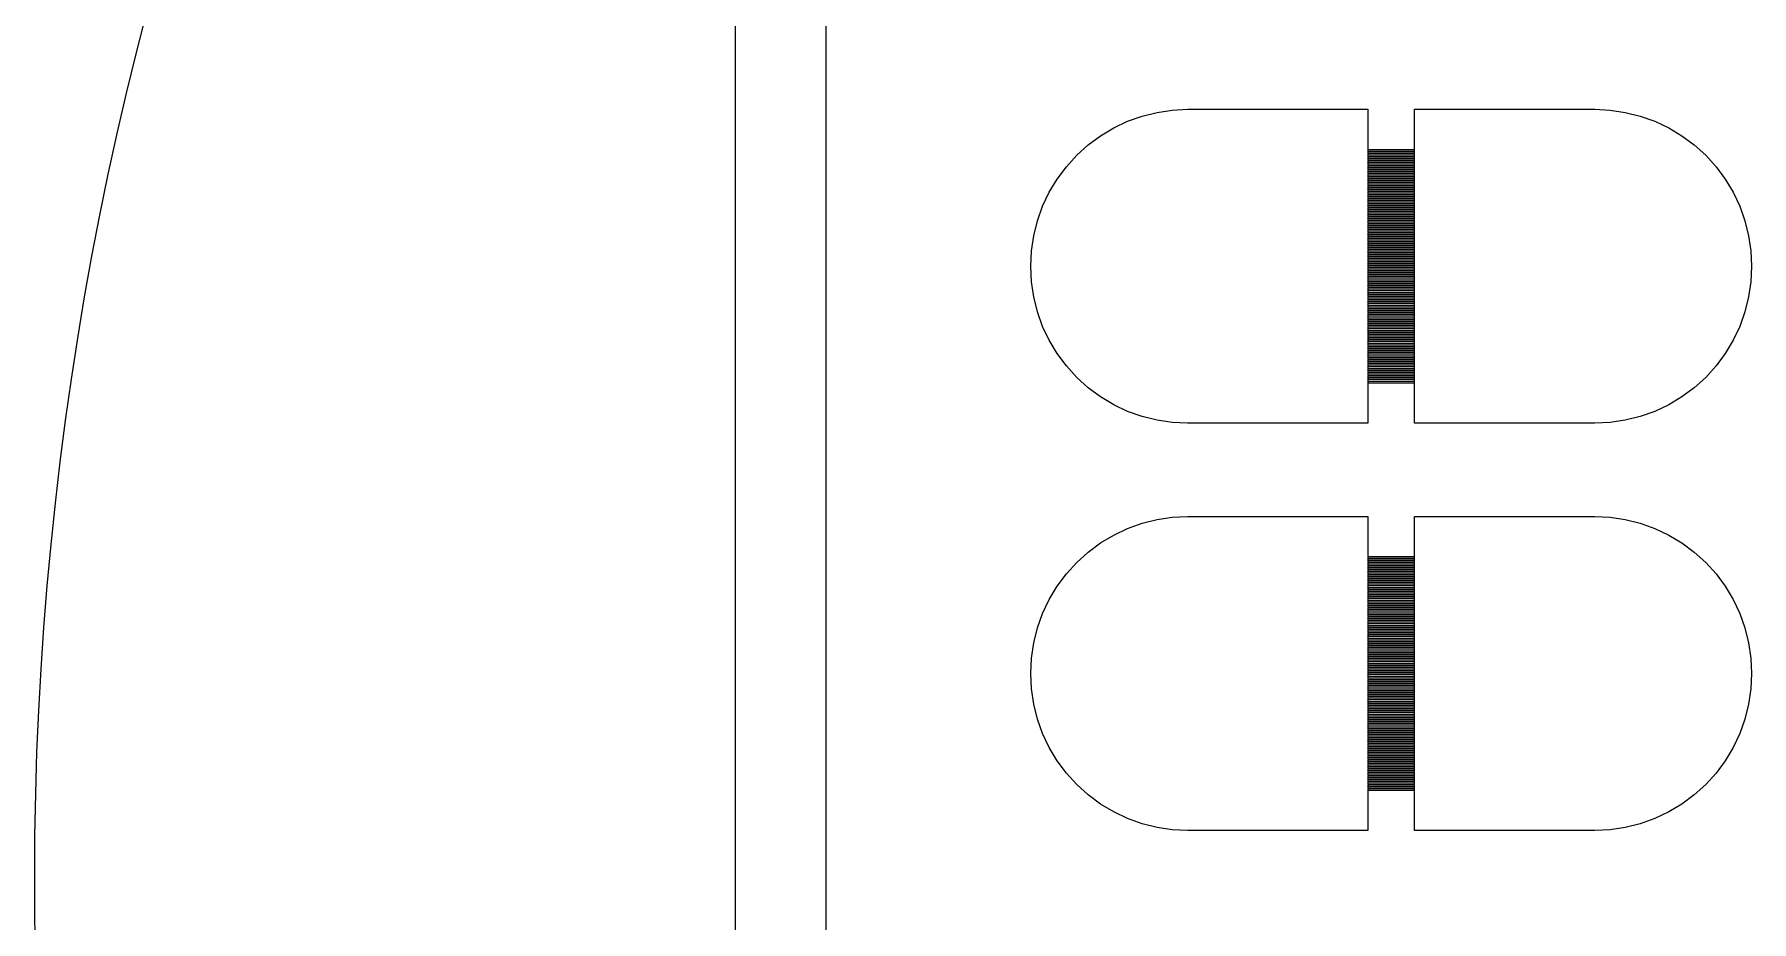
# Model space of a CAD drawing. Extents: x -21 to 129, y -39 to 111.
# Drawn here: x -21 to 16.97, y 35.02 to 54.63 of the extents above; entities that cross this region are included whole.
import ezdxf

# ---------------------------------------------------------------- set-up
doc = ezdxf.new("R2010")
doc.units = 0

msp = doc.modelspace()

# ---------------------------------------------------------------- linework, layer by layer
for p, q in [((-5.5, -4.5), (-5.5, 76.5)), ((-3.5, 75.5), (-3.5, -3.5)), ((-18.5232, 55.1149), (-18.7523, 54.2235)), ((-18.7523, 54.2235), (-18.9705, 53.3293)), ((-18.9705, 53.3293), (-19.1777, 52.4326)), ((3.17209, 52.7059), (3.49272, 52.8206)), ((3.49272, 52.8206), (3.82304, 52.9033)), ((3.82304, 52.9033), (4.15988, 52.9533)), ((4.15988, 52.9533), (4.5, 52.97)), ((4.5, 52.97), (8.485, 52.97)), ((8.485, 52.97), (8.485, 52.085)), ((9.515, 52.085), (9.515, 52.97)), ((9.515, 52.97), (13.5, 52.97)), ((13.5, 52.97), (13.8401, 52.9533)), ((13.8401, 52.9533), (14.177, 52.9033)), ((14.177, 52.9033), (14.5073, 52.8206)), ((14.5073, 52.8206), (14.8279, 52.7059)), ((-19.1777, 52.4326), (-19.3738, 51.5333)), ((2.57217, 52.3852), (2.86426, 52.5603)), ((2.86426, 52.5603), (3.17209, 52.7059)), ((14.8279, 52.7059), (15.1357, 52.5603)), ((15.1357, 52.5603), (15.4278, 52.3852)), ((2.04634, 51.9537), (2.29866, 52.1823)), ((2.29866, 52.1823), (2.57217, 52.3852)), ((8.485, 52.085), (9.515, 52.085)), ((9.515, 52.075), (8.485, 52.075)), ((8.485, 52.075), (8.485, 52.045)), ((8.485, 52.045), (9.515, 52.045)), ((9.515, 52.035), (8.485, 52.035)), ((8.485, 52.035), (8.485, 52.005)), ((9.515, 52.045), (9.515, 52.075)), ((9.515, 52.005), (9.515, 52.035)), ((15.4278, 52.3852), (15.7013, 52.1823)), ((15.7013, 52.1823), (15.9537, 51.9537)), ((1.61481, 51.4278), (1.81766, 51.7013)), ((1.81766, 51.7013), (2.04634, 51.9537)), ((8.485, 52.005), (9.515, 52.005)), ((9.515, 51.995), (8.485, 51.995)), ((8.485, 51.995), (8.485, 51.965)), ((8.485, 51.965), (9.515, 51.965)), ((9.515, 51.955), (8.485, 51.955)), ((8.485, 51.955), (8.485, 51.925)), ((8.485, 51.925), (9.515, 51.925)), ((9.515, 51.915), (8.485, 51.915)), ((8.485, 51.915), (8.485, 51.885)), ((8.485, 51.885), (9.515, 51.885)), ((9.515, 51.875), (8.485, 51.875)), ((8.485, 51.875), (8.485, 51.845)), ((8.485, 51.845), (9.515, 51.845)), ((9.515, 51.835), (8.485, 51.835)), ((8.485, 51.835), (8.485, 51.805)), ((8.485, 51.805), (9.515, 51.805)), ((9.515, 51.795), (8.485, 51.795)), ((8.485, 51.795), (8.485, 51.765)), ((8.485, 51.765), (9.515, 51.765)), ((9.515, 51.755), (8.485, 51.755)), ((8.485, 51.755), (8.485, 51.725)), ((8.485, 51.725), (9.515, 51.725)), ((9.515, 51.715), (8.485, 51.715)), ((8.485, 51.715), (8.485, 51.685)), ((8.485, 51.685), (9.515, 51.685)), ((9.515, 51.675), (8.485, 51.675)), ((8.485, 51.675), (8.485, 51.645)), ((8.485, 51.645), (9.515, 51.645)), ((9.515, 51.965), (9.515, 51.995)), ((9.515, 51.925), (9.515, 51.955)), ((9.515, 51.885), (9.515, 51.915)), ((9.515, 51.845), (9.515, 51.875)), ((9.515, 51.805), (9.515, 51.835)), ((9.515, 51.765), (9.515, 51.795)), ((9.515, 51.725), (9.515, 51.755)), ((9.515, 51.685), (9.515, 51.715)), ((9.515, 51.645), (9.515, 51.675)), ((15.9537, 51.9537), (16.1823, 51.7013)), ((16.1823, 51.7013), (16.3852, 51.4278)), ((-19.3738, 51.5333), (-19.5589, 50.6318)), ((1.43974, 51.1357), (1.61481, 51.4278)), ((9.515, 51.635), (8.485, 51.635)), ((8.485, 51.635), (8.485, 51.605)), ((8.485, 51.605), (9.515, 51.605)), ((9.515, 51.595), (8.485, 51.595)), ((8.485, 51.595), (8.485, 51.565)), ((8.485, 51.565), (9.515, 51.565)), ((9.515, 51.555), (8.485, 51.555)), ((8.485, 51.555), (8.485, 51.525)), ((8.485, 51.525), (9.515, 51.525)), ((9.515, 51.515), (8.485, 51.515)), ((8.485, 51.515), (8.485, 51.485)), ((8.485, 51.485), (9.515, 51.485)), ((9.515, 51.475), (8.485, 51.475)), ((8.485, 51.475), (8.485, 51.445)), ((8.485, 51.445), (9.515, 51.445)), ((9.515, 51.435), (8.485, 51.435)), ((8.485, 51.435), (8.485, 51.405)), ((8.485, 51.405), (9.515, 51.405)), ((9.515, 51.395), (8.485, 51.395)), ((8.485, 51.395), (8.485, 51.365)), ((8.485, 51.365), (9.515, 51.365)), ((9.515, 51.355), (8.485, 51.355)), ((8.485, 51.355), (8.485, 51.325)), ((8.485, 51.325), (9.515, 51.325)), ((9.515, 51.315), (8.485, 51.315)), ((8.485, 51.315), (8.485, 51.285)), ((8.485, 51.285), (9.515, 51.285)), ((9.515, 51.275), (8.485, 51.275)), ((8.485, 51.275), (8.485, 51.245)), ((9.515, 51.605), (9.515, 51.635)), ((9.515, 51.565), (9.515, 51.595)), ((9.515, 51.525), (9.515, 51.555)), ((9.515, 51.485), (9.515, 51.515)), ((9.515, 51.445), (9.515, 51.475)), ((9.515, 51.405), (9.515, 51.435)), ((9.515, 51.365), (9.515, 51.395)), ((9.515, 51.325), (9.515, 51.355)), ((9.515, 51.285), (9.515, 51.315)), ((9.515, 51.245), (9.515, 51.275)), ((16.3852, 51.4278), (16.5603, 51.1357)), ((1.29414, 50.8279), (1.43974, 51.1357)), ((8.485, 51.245), (9.515, 51.245)), ((9.515, 51.235), (8.485, 51.235)), ((8.485, 51.235), (8.485, 51.205)), ((8.485, 51.205), (9.515, 51.205)), ((9.515, 51.195), (8.485, 51.195)), ((8.485, 51.195), (8.485, 51.165)), ((8.485, 51.165), (9.515, 51.165)), ((9.515, 51.155), (8.485, 51.155)), ((8.485, 51.155), (8.485, 51.125)), ((8.485, 51.125), (9.515, 51.125)), ((9.515, 51.115), (8.485, 51.115)), ((8.485, 51.115), (8.485, 51.085)), ((8.485, 51.085), (9.515, 51.085)), ((9.515, 51.075), (8.485, 51.075)), ((8.485, 51.075), (8.485, 51.045)), ((8.485, 51.045), (9.515, 51.045)), ((9.515, 51.035), (8.485, 51.035)), ((8.485, 51.035), (8.485, 51.005)), ((8.485, 51.005), (9.515, 51.005)), ((9.515, 50.995), (8.485, 50.995)), ((8.485, 50.995), (8.485, 50.965)), ((8.485, 50.965), (9.515, 50.965)), ((9.515, 50.955), (8.485, 50.955)), ((8.485, 50.955), (8.485, 50.925)), ((8.485, 50.925), (9.515, 50.925)), ((9.515, 50.915), (8.485, 50.915)), ((8.485, 50.915), (8.485, 50.885)), ((8.485, 50.885), (9.515, 50.885)), ((9.515, 51.205), (9.515, 51.235)), ((9.515, 51.165), (9.515, 51.195)), ((9.515, 51.125), (9.515, 51.155)), ((9.515, 51.085), (9.515, 51.115)), ((9.515, 51.045), (9.515, 51.075)), ((9.515, 51.005), (9.515, 51.035)), ((9.515, 50.965), (9.515, 50.995)), ((9.515, 50.925), (9.515, 50.955)), ((9.515, 50.885), (9.515, 50.915)), ((16.5603, 51.1357), (16.7059, 50.8279)), ((-19.5589, 50.6318), (-19.7329, 49.728)), ((1.09668, 50.177), (1.17943, 50.5073)), ((1.17943, 50.5073), (1.29414, 50.8279)), ((9.515, 50.875), (8.485, 50.875)), ((8.485, 50.875), (8.485, 50.845)), ((8.485, 50.845), (9.515, 50.845)), ((9.515, 50.835), (8.485, 50.835)), ((8.485, 50.835), (8.485, 50.805)), ((8.485, 50.805), (9.515, 50.805)), ((9.515, 50.795), (8.485, 50.795)), ((8.485, 50.795), (8.485, 50.765)), ((8.485, 50.765), (9.515, 50.765)), ((9.515, 50.755), (8.485, 50.755)), ((8.485, 50.755), (8.485, 50.725)), ((8.485, 50.725), (9.515, 50.725)), ((9.515, 50.715), (8.485, 50.715)), ((8.485, 50.715), (8.485, 50.685)), ((8.485, 50.685), (9.515, 50.685)), ((9.515, 50.675), (8.485, 50.675)), ((8.485, 50.675), (8.485, 50.645)), ((8.485, 50.645), (9.515, 50.645)), ((9.515, 50.635), (8.485, 50.635)), ((8.485, 50.635), (8.485, 50.605)), ((8.485, 50.605), (9.515, 50.605)), ((9.515, 50.595), (8.485, 50.595)), ((8.485, 50.595), (8.485, 50.565)), ((8.485, 50.565), (9.515, 50.565)), ((9.515, 50.555), (8.485, 50.555)), ((8.485, 50.555), (8.485, 50.525)), ((8.485, 50.525), (9.515, 50.525)), ((9.515, 50.515), (8.485, 50.515)), ((8.485, 50.515), (8.485, 50.485)), ((9.515, 50.845), (9.515, 50.875)), ((9.515, 50.805), (9.515, 50.835)), ((9.515, 50.765), (9.515, 50.795)), ((9.515, 50.725), (9.515, 50.755)), ((9.515, 50.685), (9.515, 50.715)), ((9.515, 50.645), (9.515, 50.675)), ((9.515, 50.605), (9.515, 50.635)), ((9.515, 50.565), (9.515, 50.595)), ((9.515, 50.525), (9.515, 50.555)), ((9.515, 50.485), (9.515, 50.515)), ((16.7059, 50.8279), (16.8206, 50.5073)), ((16.8206, 50.5073), (16.9033, 50.177)), ((1.04672, 49.8401), (1.09668, 50.177)), ((8.485, 50.485), (9.515, 50.485)), ((9.515, 50.475), (8.485, 50.475)), ((8.485, 50.475), (8.485, 50.445)), ((8.485, 50.445), (9.515, 50.445)), ((9.515, 50.435), (8.485, 50.435)), ((8.485, 50.435), (8.485, 50.405)), ((8.485, 50.405), (9.515, 50.405)), ((9.515, 50.395), (8.485, 50.395)), ((8.485, 50.395), (8.485, 50.365)), ((8.485, 50.365), (9.515, 50.365)), ((9.515, 50.355), (8.485, 50.355)), ((8.485, 50.355), (8.485, 50.325)), ((8.485, 50.325), (9.515, 50.325)), ((9.515, 50.315), (8.485, 50.315)), ((8.485, 50.315), (8.485, 50.285)), ((8.485, 50.285), (9.515, 50.285)), ((9.515, 50.275), (8.485, 50.275)), ((8.485, 50.275), (8.485, 50.245)), ((8.485, 50.245), (9.515, 50.245)), ((9.515, 50.235), (8.485, 50.235)), ((8.485, 50.235), (8.485, 50.205)), ((8.485, 50.205), (9.515, 50.205)), ((9.515, 50.195), (8.485, 50.195)), ((8.485, 50.195), (8.485, 50.165)), ((8.485, 50.165), (9.515, 50.165)), ((9.515, 50.155), (8.485, 50.155)), ((8.485, 50.155), (8.485, 50.125)), ((8.485, 50.125), (9.515, 50.125)), ((9.515, 50.445), (9.515, 50.475)), ((9.515, 50.405), (9.515, 50.435)), ((9.515, 50.365), (9.515, 50.395)), ((9.515, 50.325), (9.515, 50.355)), ((9.515, 50.285), (9.515, 50.315)), ((9.515, 50.245), (9.515, 50.275)), ((9.515, 50.205), (9.515, 50.235)), ((9.515, 50.165), (9.515, 50.195)), ((9.515, 50.125), (9.515, 50.155)), ((16.9033, 50.177), (16.9533, 49.8401)), ((1.03001, 49.5), (1.04672, 49.8401)), ((9.515, 50.115), (8.485, 50.115)), ((8.485, 50.115), (8.485, 50.085)), ((8.485, 50.085), (9.515, 50.085)), ((9.515, 50.075), (8.485, 50.075)), ((8.485, 50.075), (8.485, 50.045)), ((8.485, 50.045), (9.515, 50.045)), ((9.515, 50.035), (8.485, 50.035)), ((8.485, 50.035), (8.485, 50.005)), ((8.485, 50.005), (9.515, 50.005)), ((9.515, 49.995), (8.485, 49.995)), ((8.485, 49.995), (8.485, 49.965)), ((8.485, 49.965), (9.515, 49.965)), ((9.515, 49.955), (8.485, 49.955)), ((8.485, 49.955), (8.485, 49.925)), ((8.485, 49.925), (9.515, 49.925)), ((9.515, 49.915), (8.485, 49.915)), ((8.485, 49.915), (8.485, 49.885)), ((8.485, 49.885), (9.515, 49.885)), ((9.515, 49.875), (8.485, 49.875)), ((8.485, 49.875), (8.485, 49.845)), ((8.485, 49.845), (9.515, 49.845)), ((9.515, 49.835), (8.485, 49.835)), ((8.485, 49.835), (8.485, 49.805)), ((8.485, 49.805), (9.515, 49.805)), ((9.515, 49.795), (8.485, 49.795)), ((8.485, 49.795), (8.485, 49.765)), ((8.485, 49.765), (9.515, 49.765)), ((9.515, 49.755), (8.485, 49.755)), ((8.485, 49.755), (8.485, 49.725)), ((9.515, 50.085), (9.515, 50.115)), ((9.515, 50.045), (9.515, 50.075)), ((9.515, 50.005), (9.515, 50.035)), ((9.515, 49.965), (9.515, 49.995)), ((9.515, 49.925), (9.515, 49.955)), ((9.515, 49.885), (9.515, 49.915)), ((9.515, 49.845), (9.515, 49.875)), ((9.515, 49.805), (9.515, 49.835)), ((9.515, 49.765), (9.515, 49.795)), ((9.515, 49.725), (9.515, 49.755)), ((16.9533, 49.8401), (16.97, 49.5)), ((-19.7329, 49.728), (-19.8958, 48.8221)), ((1.04672, 49.1599), (1.03001, 49.5)), ((8.485, 49.725), (9.515, 49.725)), ((9.515, 49.715), (8.485, 49.715)), ((8.485, 49.715), (8.485, 49.685)), ((8.485, 49.685), (9.515, 49.685)), ((9.515, 49.675), (8.485, 49.675)), ((8.485, 49.675), (8.485, 49.645)), ((8.485, 49.645), (9.515, 49.645)), ((9.515, 49.635), (8.485, 49.635)), ((8.485, 49.635), (8.485, 49.605)), ((8.485, 49.605), (9.515, 49.605)), ((9.515, 49.595), (8.485, 49.595)), ((8.485, 49.595), (8.485, 49.565)), ((8.485, 49.565), (9.515, 49.565)), ((9.515, 49.555), (8.485, 49.555)), ((8.485, 49.555), (8.485, 49.525)), ((8.485, 49.525), (9.515, 49.525)), ((9.515, 49.515), (8.485, 49.515)), ((8.485, 49.515), (8.485, 49.485)), ((8.485, 49.485), (9.515, 49.485)), ((9.515, 49.475), (8.485, 49.475)), ((8.485, 49.475), (8.485, 49.445)), ((8.485, 49.445), (9.515, 49.445)), ((9.515, 49.435), (8.485, 49.435)), ((8.485, 49.435), (8.485, 49.405)), ((8.485, 49.405), (9.515, 49.405)), ((9.515, 49.395), (8.485, 49.395)), ((8.485, 49.395), (8.485, 49.365)), ((8.485, 49.365), (9.515, 49.365)), ((9.515, 49.685), (9.515, 49.715)), ((9.515, 49.645), (9.515, 49.675)), ((9.515, 49.605), (9.515, 49.635)), ((9.515, 49.565), (9.515, 49.595)), ((9.515, 49.525), (9.515, 49.555)), ((9.515, 49.485), (9.515, 49.515)), ((9.515, 49.445), (9.515, 49.475)), ((9.515, 49.405), (9.515, 49.435)), ((9.515, 49.365), (9.515, 49.395)), ((16.97, 49.5), (16.9533, 49.1599)), ((1.09668, 48.823), (1.04672, 49.1599)), ((9.515, 49.355), (8.485, 49.355)), ((8.485, 49.355), (8.485, 49.325)), ((8.485, 49.325), (9.515, 49.325)), ((9.515, 49.315), (8.485, 49.315)), ((8.485, 49.315), (8.485, 49.285)), ((8.485, 49.285), (9.515, 49.285)), ((9.515, 49.275), (8.485, 49.275)), ((8.485, 49.275), (8.485, 49.245)), ((8.485, 49.245), (9.515, 49.245)), ((9.515, 49.235), (8.485, 49.235)), ((8.485, 49.235), (8.485, 49.205)), ((8.485, 49.205), (9.515, 49.205)), ((9.515, 49.195), (8.485, 49.195)), ((8.485, 49.195), (8.485, 49.165)), ((8.485, 49.165), (9.515, 49.165)), ((9.515, 49.155), (8.485, 49.155)), ((8.485, 49.155), (8.485, 49.125)), ((8.485, 49.125), (9.515, 49.125)), ((9.515, 49.115), (8.485, 49.115)), ((8.485, 49.115), (8.485, 49.085)), ((8.485, 49.085), (9.515, 49.085)), ((9.515, 49.075), (8.485, 49.075)), ((8.485, 49.075), (8.485, 49.045)), ((8.485, 49.045), (9.515, 49.045)), ((9.515, 49.035), (8.485, 49.035)), ((8.485, 49.035), (8.485, 49.005)), ((8.485, 49.005), (9.515, 49.005)), ((9.515, 48.995), (8.485, 48.995)), ((8.485, 48.995), (8.485, 48.965)), ((9.515, 49.325), (9.515, 49.355)), ((9.515, 49.285), (9.515, 49.315)), ((9.515, 49.245), (9.515, 49.275)), ((9.515, 49.205), (9.515, 49.235)), ((9.515, 49.165), (9.515, 49.195)), ((9.515, 49.125), (9.515, 49.155)), ((9.515, 49.085), (9.515, 49.115)), ((9.515, 49.045), (9.515, 49.075)), ((9.515, 49.005), (9.515, 49.035)), ((9.515, 48.965), (9.515, 48.995)), ((16.9533, 49.1599), (16.9033, 48.823)), ((-19.8958, 48.8221), (-20.0476, 47.9144)), ((1.17943, 48.4927), (1.09668, 48.823)), ((8.485, 48.965), (9.515, 48.965)), ((9.515, 48.955), (8.485, 48.955)), ((8.485, 48.955), (8.485, 48.925)), ((8.485, 48.925), (9.515, 48.925)), ((9.515, 48.915), (8.485, 48.915)), ((8.485, 48.915), (8.485, 48.885)), ((8.485, 48.885), (9.515, 48.885)), ((9.515, 48.875), (8.485, 48.875)), ((8.485, 48.875), (8.485, 48.845)), ((8.485, 48.845), (9.515, 48.845)), ((9.515, 48.835), (8.485, 48.835)), ((8.485, 48.835), (8.485, 48.805)), ((8.485, 48.805), (9.515, 48.805)), ((9.515, 48.795), (8.485, 48.795)), ((8.485, 48.795), (8.485, 48.765)), ((8.485, 48.765), (9.515, 48.765)), ((9.515, 48.755), (8.485, 48.755)), ((8.485, 48.755), (8.485, 48.725)), ((8.485, 48.725), (9.515, 48.725)), ((9.515, 48.715), (8.485, 48.715)), ((8.485, 48.715), (8.485, 48.685)), ((8.485, 48.685), (9.515, 48.685)), ((9.515, 48.675), (8.485, 48.675)), ((8.485, 48.675), (8.485, 48.645)), ((8.485, 48.645), (9.515, 48.645)), ((9.515, 48.635), (8.485, 48.635)), ((8.485, 48.635), (8.485, 48.605)), ((8.485, 48.605), (9.515, 48.605)), ((9.515, 48.925), (9.515, 48.955)), ((9.515, 48.885), (9.515, 48.915)), ((9.515, 48.845), (9.515, 48.875)), ((9.515, 48.805), (9.515, 48.835)), ((9.515, 48.765), (9.515, 48.795)), ((9.515, 48.725), (9.515, 48.755)), ((9.515, 48.685), (9.515, 48.715)), ((9.515, 48.645), (9.515, 48.675)), ((9.515, 48.605), (9.515, 48.635)), ((16.9033, 48.823), (16.8206, 48.4927)), ((1.29414, 48.1721), (1.17943, 48.4927)), ((9.515, 48.595), (8.485, 48.595)), ((8.485, 48.595), (8.485, 48.565)), ((8.485, 48.565), (9.515, 48.565)), ((9.515, 48.555), (8.485, 48.555)), ((8.485, 48.555), (8.485, 48.525)), ((8.485, 48.525), (9.515, 48.525)), ((9.515, 48.515), (8.485, 48.515)), ((8.485, 48.515), (8.485, 48.485)), ((8.485, 48.485), (9.515, 48.485)), ((9.515, 48.475), (8.485, 48.475)), ((8.485, 48.475), (8.485, 48.445)), ((8.485, 48.445), (9.515, 48.445)), ((9.515, 48.435), (8.485, 48.435)), ((8.485, 48.435), (8.485, 48.405)), ((8.485, 48.405), (9.515, 48.405)), ((9.515, 48.395), (8.485, 48.395)), ((8.485, 48.395), (8.485, 48.365)), ((8.485, 48.365), (9.515, 48.365)), ((9.515, 48.355), (8.485, 48.355)), ((8.485, 48.355), (8.485, 48.325)), ((8.485, 48.325), (9.515, 48.325)), ((9.515, 48.315), (8.485, 48.315)), ((8.485, 48.315), (8.485, 48.285)), ((8.485, 48.285), (9.515, 48.285)), ((9.515, 48.275), (8.485, 48.275)), ((8.485, 48.275), (8.485, 48.245)), ((8.485, 48.245), (9.515, 48.245)), ((9.515, 48.235), (8.485, 48.235)), ((8.485, 48.235), (8.485, 48.205)), ((9.515, 48.565), (9.515, 48.595)), ((9.515, 48.525), (9.515, 48.555)), ((9.515, 48.485), (9.515, 48.515)), ((9.515, 48.445), (9.515, 48.475)), ((9.515, 48.405), (9.515, 48.435)), ((9.515, 48.365), (9.515, 48.395)), ((9.515, 48.325), (9.515, 48.355)), ((9.515, 48.285), (9.515, 48.315)), ((9.515, 48.245), (9.515, 48.275)), ((9.515, 48.205), (9.515, 48.235)), ((16.8206, 48.4927), (16.7059, 48.1721)), ((-20.0476, 47.9144), (-20.1882, 47.0048)), ((1.43974, 47.8643), (1.29414, 48.1721)), ((1.61481, 47.5722), (1.43974, 47.8643)), ((8.485, 48.205), (9.515, 48.205)), ((9.515, 48.195), (8.485, 48.195)), ((8.485, 48.195), (8.485, 48.165)), ((8.485, 48.165), (9.515, 48.165)), ((9.515, 48.155), (8.485, 48.155)), ((8.485, 48.155), (8.485, 48.125)), ((8.485, 48.125), (9.515, 48.125)), ((9.515, 48.115), (8.485, 48.115)), ((8.485, 48.115), (8.485, 48.085)), ((8.485, 48.085), (9.515, 48.085)), ((9.515, 48.075), (8.485, 48.075)), ((8.485, 48.075), (8.485, 48.045)), ((8.485, 48.045), (9.515, 48.045)), ((9.515, 48.035), (8.485, 48.035)), ((8.485, 48.035), (8.485, 48.005)), ((8.485, 48.005), (9.515, 48.005)), ((9.515, 47.995), (8.485, 47.995)), ((8.485, 47.995), (8.485, 47.965)), ((8.485, 47.965), (9.515, 47.965)), ((9.515, 47.955), (8.485, 47.955)), ((8.485, 47.955), (8.485, 47.925)), ((8.485, 47.925), (9.515, 47.925)), ((9.515, 47.915), (8.485, 47.915)), ((8.485, 47.915), (8.485, 47.885)), ((8.485, 47.885), (9.515, 47.885)), ((9.515, 47.875), (8.485, 47.875)), ((8.485, 47.875), (8.485, 47.845)), ((8.485, 47.845), (9.515, 47.845)), ((9.515, 48.165), (9.515, 48.195)), ((9.515, 48.125), (9.515, 48.155)), ((9.515, 48.085), (9.515, 48.115)), ((9.515, 48.045), (9.515, 48.075)), ((9.515, 48.005), (9.515, 48.035)), ((9.515, 47.965), (9.515, 47.995)), ((9.515, 47.925), (9.515, 47.955)), ((9.515, 47.885), (9.515, 47.915)), ((9.515, 47.845), (9.515, 47.875)), ((16.5603, 47.8643), (16.3852, 47.5722)), ((16.7059, 48.1721), (16.5603, 47.8643)), ((1.81766, 47.2987), (1.61481, 47.5722)), ((9.515, 47.835), (8.485, 47.835)), ((8.485, 47.835), (8.485, 47.805)), ((8.485, 47.805), (9.515, 47.805)), ((9.515, 47.795), (8.485, 47.795)), ((8.485, 47.795), (8.485, 47.765)), ((8.485, 47.765), (9.515, 47.765)), ((9.515, 47.755), (8.485, 47.755)), ((8.485, 47.755), (8.485, 47.725)), ((8.485, 47.725), (9.515, 47.725)), ((9.515, 47.715), (8.485, 47.715)), ((8.485, 47.715), (8.485, 47.685)), ((8.485, 47.685), (9.515, 47.685)), ((9.515, 47.675), (8.485, 47.675)), ((8.485, 47.675), (8.485, 47.645)), ((8.485, 47.645), (9.515, 47.645)), ((9.515, 47.635), (8.485, 47.635)), ((8.485, 47.635), (8.485, 47.605)), ((8.485, 47.605), (9.515, 47.605)), ((9.515, 47.595), (8.485, 47.595)), ((8.485, 47.595), (8.485, 47.565)), ((8.485, 47.565), (9.515, 47.565)), ((9.515, 47.555), (8.485, 47.555)), ((8.485, 47.555), (8.485, 47.525)), ((8.485, 47.525), (9.515, 47.525)), ((9.515, 47.515), (8.485, 47.515)), ((8.485, 47.515), (8.485, 47.485)), ((8.485, 47.485), (9.515, 47.485)), ((9.515, 47.475), (8.485, 47.475)), ((8.485, 47.475), (8.485, 47.445)), ((9.515, 47.805), (9.515, 47.835)), ((9.515, 47.765), (9.515, 47.795)), ((9.515, 47.725), (9.515, 47.755)), ((9.515, 47.685), (9.515, 47.715)), ((9.515, 47.645), (9.515, 47.675)), ((9.515, 47.605), (9.515, 47.635)), ((9.515, 47.565), (9.515, 47.595)), ((9.515, 47.525), (9.515, 47.555)), ((9.515, 47.485), (9.515, 47.515)), ((9.515, 47.445), (9.515, 47.475)), ((16.3852, 47.5722), (16.1823, 47.2987)), ((2.04634, 47.0463), (1.81766, 47.2987)), ((8.485, 47.445), (9.515, 47.445)), ((9.515, 47.435), (8.485, 47.435)), ((8.485, 47.435), (8.485, 47.405)), ((8.485, 47.405), (9.515, 47.405)), ((9.515, 47.395), (8.485, 47.395)), ((8.485, 47.395), (8.485, 47.365)), ((8.485, 47.365), (9.515, 47.365)), ((9.515, 47.355), (8.485, 47.355)), ((8.485, 47.355), (8.485, 47.325)), ((8.485, 47.325), (9.515, 47.325)), ((9.515, 47.315), (8.485, 47.315)), ((8.485, 47.315), (8.485, 47.285)), ((8.485, 47.285), (9.515, 47.285)), ((9.515, 47.275), (8.485, 47.275)), ((8.485, 47.275), (8.485, 47.245)), ((8.485, 47.245), (9.515, 47.245)), ((9.515, 47.235), (8.485, 47.235)), ((8.485, 47.235), (8.485, 47.205)), ((8.485, 47.205), (9.515, 47.205)), ((9.515, 47.195), (8.485, 47.195)), ((8.485, 47.195), (8.485, 47.165)), ((8.485, 47.165), (9.515, 47.165)), ((9.515, 47.155), (8.485, 47.155)), ((8.485, 47.155), (8.485, 47.125)), ((8.485, 47.125), (9.515, 47.125)), ((9.515, 47.115), (8.485, 47.115)), ((8.485, 47.115), (8.485, 47.085)), ((8.485, 47.085), (9.515, 47.085)), ((9.515, 47.405), (9.515, 47.435)), ((9.515, 47.365), (9.515, 47.395)), ((9.515, 47.325), (9.515, 47.355)), ((9.515, 47.285), (9.515, 47.315)), ((9.515, 47.245), (9.515, 47.275)), ((9.515, 47.205), (9.515, 47.235)), ((9.515, 47.165), (9.515, 47.195)), ((9.515, 47.125), (9.515, 47.155)), ((9.515, 47.085), (9.515, 47.115)), ((16.1823, 47.2987), (15.9537, 47.0463)), ((-20.1882, 47.0048), (-20.3177, 46.0936)), ((2.29866, 46.8177), (2.04634, 47.0463)), ((2.57217, 46.6148), (2.29866, 46.8177)), ((9.515, 47.075), (8.485, 47.075)), ((8.485, 47.075), (8.485, 47.045)), ((8.485, 47.045), (9.515, 47.045)), ((9.515, 47.035), (8.485, 47.035)), ((8.485, 47.035), (8.485, 47.005)), ((8.485, 47.005), (9.515, 47.005)), ((9.515, 46.995), (8.485, 46.995)), ((8.485, 46.995), (8.485, 46.965)), ((8.485, 46.965), (9.515, 46.965)), ((9.515, 46.955), (8.485, 46.955)), ((8.485, 46.955), (8.485, 46.925)), ((8.485, 46.925), (9.515, 46.925)), ((9.515, 46.915), (8.485, 46.915)), ((8.485, 46.915), (8.485, 46.03)), ((9.515, 47.045), (9.515, 47.075)), ((9.515, 47.005), (9.515, 47.035)), ((9.515, 46.965), (9.515, 46.995)), ((9.515, 46.925), (9.515, 46.955)), ((9.515, 46.03), (9.515, 46.915)), ((15.7013, 46.8177), (15.4278, 46.6148)), ((15.9537, 47.0463), (15.7013, 46.8177)), ((2.86426, 46.4397), (2.57217, 46.6148)), ((3.17209, 46.2941), (2.86426, 46.4397)), ((15.1357, 46.4397), (14.8279, 46.2941)), ((15.4278, 46.6148), (15.1357, 46.4397)), ((-20.3177, 46.0936), (-20.436, 45.1808)), ((3.49272, 46.1794), (3.17209, 46.2941)), ((3.82304, 46.0967), (3.49272, 46.1794)), ((4.15988, 46.0467), (3.82304, 46.0967)), ((4.5, 46.03), (4.15988, 46.0467)), ((8.485, 46.03), (4.5, 46.03)), ((13.5, 46.03), (9.515, 46.03)), ((13.8401, 46.0467), (13.5, 46.03)), ((14.177, 46.0967), (13.8401, 46.0467)), ((14.5073, 46.1794), (14.177, 46.0967)), ((14.8279, 46.2941), (14.5073, 46.1794)), ((-20.436, 45.1808), (-20.543, 44.2667)), ((-20.543, 44.2667), (-20.6388, 43.3513)), ((2.86426, 43.5603), (3.17209, 43.7059)), ((3.17209, 43.7059), (3.49272, 43.8206)), ((3.49272, 43.8206), (3.82304, 43.9033)), ((3.82304, 43.9033), (4.15988, 43.9533)), ((4.15988, 43.9533), (4.5, 43.97)), ((4.5, 43.97), (8.485, 43.97)), ((8.485, 43.97), (8.485, 43.085)), ((9.515, 43.085), (9.515, 43.97)), ((9.515, 43.97), (13.5, 43.97)), ((13.5, 43.97), (13.8401, 43.9533)), ((13.8401, 43.9533), (14.177, 43.9033)), ((14.177, 43.9033), (14.5073, 43.8206)), ((14.5073, 43.8206), (14.8279, 43.7059)), ((14.8279, 43.7059), (15.1357, 43.5603)), ((-20.6388, 43.3513), (-20.7234, 42.4348)), ((2.29866, 43.1823), (2.57217, 43.3852)), ((2.57217, 43.3852), (2.86426, 43.5603)), ((15.1357, 43.5603), (15.4278, 43.3852)), ((15.4278, 43.3852), (15.7013, 43.1823)), ((1.81766, 42.7013), (2.04634, 42.9537)), ((2.04634, 42.9537), (2.29866, 43.1823)), ((8.485, 43.085), (9.515, 43.085)), ((9.515, 43.075), (8.485, 43.075)), ((8.485, 43.075), (8.485, 43.045)), ((8.485, 43.045), (9.515, 43.045)), ((9.515, 43.035), (8.485, 43.035)), ((8.485, 43.035), (8.485, 43.005)), ((8.485, 43.005), (9.515, 43.005)), ((9.515, 42.995), (8.485, 42.995)), ((8.485, 42.995), (8.485, 42.965)), ((8.485, 42.965), (9.515, 42.965)), ((9.515, 42.955), (8.485, 42.955)), ((8.485, 42.955), (8.485, 42.925)), ((8.485, 42.925), (9.515, 42.925)), ((9.515, 42.915), (8.485, 42.915)), ((8.485, 42.915), (8.485, 42.885)), ((9.515, 43.045), (9.515, 43.075)), ((9.515, 43.005), (9.515, 43.035)), ((9.515, 42.965), (9.515, 42.995)), ((9.515, 42.925), (9.515, 42.955)), ((9.515, 42.885), (9.515, 42.915)), ((15.7013, 43.1823), (15.9537, 42.9537)), ((15.9537, 42.9537), (16.1823, 42.7013)), ((1.61481, 42.4278), (1.81766, 42.7013)), ((8.485, 42.885), (9.515, 42.885)), ((9.515, 42.875), (8.485, 42.875)), ((8.485, 42.875), (8.485, 42.845)), ((8.485, 42.845), (9.515, 42.845)), ((9.515, 42.835), (8.485, 42.835)), ((8.485, 42.835), (8.485, 42.805)), ((8.485, 42.805), (9.515, 42.805)), ((9.515, 42.795), (8.485, 42.795)), ((8.485, 42.795), (8.485, 42.765)), ((8.485, 42.765), (9.515, 42.765)), ((9.515, 42.755), (8.485, 42.755)), ((8.485, 42.755), (8.485, 42.725)), ((8.485, 42.725), (9.515, 42.725)), ((9.515, 42.715), (8.485, 42.715)), ((8.485, 42.715), (8.485, 42.685)), ((8.485, 42.685), (9.515, 42.685)), ((9.515, 42.675), (8.485, 42.675)), ((8.485, 42.675), (8.485, 42.645)), ((8.485, 42.645), (9.515, 42.645)), ((9.515, 42.635), (8.485, 42.635)), ((8.485, 42.635), (8.485, 42.605)), ((8.485, 42.605), (9.515, 42.605)), ((9.515, 42.595), (8.485, 42.595)), ((8.485, 42.595), (8.485, 42.565)), ((8.485, 42.565), (9.515, 42.565)), ((9.515, 42.555), (8.485, 42.555)), ((8.485, 42.555), (8.485, 42.525)), ((9.515, 42.845), (9.515, 42.875)), ((9.515, 42.805), (9.515, 42.835)), ((9.515, 42.765), (9.515, 42.795)), ((9.515, 42.725), (9.515, 42.755)), ((9.515, 42.685), (9.515, 42.715)), ((9.515, 42.645), (9.515, 42.675)), ((9.515, 42.605), (9.515, 42.635)), ((9.515, 42.565), (9.515, 42.595)), ((9.515, 42.525), (9.515, 42.555)), ((16.1823, 42.7013), (16.3852, 42.4278)), ((-20.7234, 42.4348), (-20.7968, 41.5173)), ((1.43974, 42.1357), (1.61481, 42.4278)), ((8.485, 42.525), (9.515, 42.525)), ((9.515, 42.515), (8.485, 42.515)), ((8.485, 42.515), (8.485, 42.485)), ((8.485, 42.485), (9.515, 42.485)), ((9.515, 42.475), (8.485, 42.475)), ((8.485, 42.475), (8.485, 42.445)), ((8.485, 42.445), (9.515, 42.445)), ((9.515, 42.435), (8.485, 42.435)), ((8.485, 42.435), (8.485, 42.405)), ((8.485, 42.405), (9.515, 42.405)), ((9.515, 42.395), (8.485, 42.395)), ((8.485, 42.395), (8.485, 42.365)), ((8.485, 42.365), (9.515, 42.365)), ((9.515, 42.355), (8.485, 42.355)), ((8.485, 42.355), (8.485, 42.325)), ((8.485, 42.325), (9.515, 42.325)), ((9.515, 42.315), (8.485, 42.315)), ((8.485, 42.315), (8.485, 42.285)), ((8.485, 42.285), (9.515, 42.285)), ((9.515, 42.275), (8.485, 42.275)), ((8.485, 42.275), (8.485, 42.245)), ((8.485, 42.245), (9.515, 42.245)), ((9.515, 42.235), (8.485, 42.235)), ((8.485, 42.235), (8.485, 42.205)), ((8.485, 42.205), (9.515, 42.205)), ((9.515, 42.195), (8.485, 42.195)), ((8.485, 42.195), (8.485, 42.165)), ((8.485, 42.165), (9.515, 42.165)), ((9.515, 42.155), (8.485, 42.155)), ((8.485, 42.155), (8.485, 42.125)), ((9.515, 42.485), (9.515, 42.515)), ((9.515, 42.445), (9.515, 42.475)), ((9.515, 42.405), (9.515, 42.435)), ((9.515, 42.365), (9.515, 42.395)), ((9.515, 42.325), (9.515, 42.355)), ((9.515, 42.285), (9.515, 42.315)), ((9.515, 42.245), (9.515, 42.275)), ((9.515, 42.205), (9.515, 42.235)), ((9.515, 42.165), (9.515, 42.195)), ((9.515, 42.125), (9.515, 42.155)), ((16.3852, 42.4278), (16.5603, 42.1357)), ((1.17943, 41.5073), (1.29414, 41.8279)), ((1.29414, 41.8279), (1.43974, 42.1357)), ((8.485, 42.125), (9.515, 42.125)), ((9.515, 42.115), (8.485, 42.115)), ((8.485, 42.115), (8.485, 42.085)), ((8.485, 42.085), (9.515, 42.085)), ((9.515, 42.075), (8.485, 42.075)), ((8.485, 42.075), (8.485, 42.045)), ((8.485, 42.045), (9.515, 42.045)), ((9.515, 42.035), (8.485, 42.035)), ((8.485, 42.035), (8.485, 42.005)), ((8.485, 42.005), (9.515, 42.005)), ((9.515, 41.995), (8.485, 41.995)), ((8.485, 41.995), (8.485, 41.965)), ((8.485, 41.965), (9.515, 41.965)), ((9.515, 41.955), (8.485, 41.955)), ((8.485, 41.955), (8.485, 41.925)), ((8.485, 41.925), (9.515, 41.925)), ((9.515, 41.915), (8.485, 41.915)), ((8.485, 41.915), (8.485, 41.885)), ((8.485, 41.885), (9.515, 41.885)), ((9.515, 41.875), (8.485, 41.875)), ((8.485, 41.875), (8.485, 41.845)), ((8.485, 41.845), (9.515, 41.845)), ((9.515, 41.835), (8.485, 41.835)), ((8.485, 41.835), (8.485, 41.805)), ((8.485, 41.805), (9.515, 41.805)), ((9.515, 41.795), (8.485, 41.795)), ((8.485, 41.795), (8.485, 41.765)), ((9.515, 42.085), (9.515, 42.115)), ((9.515, 42.045), (9.515, 42.075)), ((9.515, 42.005), (9.515, 42.035)), ((9.515, 41.965), (9.515, 41.995)), ((9.515, 41.925), (9.515, 41.955)), ((9.515, 41.885), (9.515, 41.915)), ((9.515, 41.845), (9.515, 41.875)), ((9.515, 41.805), (9.515, 41.835)), ((9.515, 41.765), (9.515, 41.795)), ((16.5603, 42.1357), (16.7059, 41.8279)), ((16.7059, 41.8279), (16.8206, 41.5073)), ((-20.7968, 41.5173), (-20.8589, 40.599)), ((1.09668, 41.177), (1.17943, 41.5073)), ((8.485, 41.765), (9.515, 41.765)), ((9.515, 41.755), (8.485, 41.755)), ((8.485, 41.755), (8.485, 41.725)), ((8.485, 41.725), (9.515, 41.725)), ((9.515, 41.715), (8.485, 41.715)), ((8.485, 41.715), (8.485, 41.685)), ((8.485, 41.685), (9.515, 41.685)), ((9.515, 41.675), (8.485, 41.675)), ((8.485, 41.675), (8.485, 41.645)), ((8.485, 41.645), (9.515, 41.645)), ((9.515, 41.635), (8.485, 41.635)), ((8.485, 41.635), (8.485, 41.605)), ((8.485, 41.605), (9.515, 41.605)), ((9.515, 41.595), (8.485, 41.595)), ((8.485, 41.595), (8.485, 41.565)), ((8.485, 41.565), (9.515, 41.565)), ((9.515, 41.555), (8.485, 41.555)), ((8.485, 41.555), (8.485, 41.525)), ((8.485, 41.525), (9.515, 41.525)), ((9.515, 41.515), (8.485, 41.515)), ((8.485, 41.515), (8.485, 41.485)), ((8.485, 41.485), (9.515, 41.485)), ((9.515, 41.475), (8.485, 41.475)), ((8.485, 41.475), (8.485, 41.445)), ((8.485, 41.445), (9.515, 41.445)), ((9.515, 41.435), (8.485, 41.435)), ((8.485, 41.435), (8.485, 41.405)), ((8.485, 41.405), (9.515, 41.405)), ((9.515, 41.395), (8.485, 41.395)), ((8.485, 41.395), (8.485, 41.365)), ((9.515, 41.725), (9.515, 41.755)), ((9.515, 41.685), (9.515, 41.715)), ((9.515, 41.645), (9.515, 41.675)), ((9.515, 41.605), (9.515, 41.635)), ((9.515, 41.565), (9.515, 41.595)), ((9.515, 41.525), (9.515, 41.555)), ((9.515, 41.485), (9.515, 41.515)), ((9.515, 41.445), (9.515, 41.475)), ((9.515, 41.405), (9.515, 41.435)), ((9.515, 41.365), (9.515, 41.395)), ((16.8206, 41.5073), (16.9033, 41.177)), ((1.04672, 40.8401), (1.09668, 41.177)), ((8.485, 41.365), (9.515, 41.365)), ((9.515, 41.355), (8.485, 41.355)), ((8.485, 41.355), (8.485, 41.325)), ((8.485, 41.325), (9.515, 41.325)), ((9.515, 41.315), (8.485, 41.315)), ((8.485, 41.315), (8.485, 41.285)), ((8.485, 41.285), (9.515, 41.285)), ((9.515, 41.275), (8.485, 41.275)), ((8.485, 41.275), (8.485, 41.245)), ((8.485, 41.245), (9.515, 41.245)), ((9.515, 41.235), (8.485, 41.235)), ((8.485, 41.235), (8.485, 41.205)), ((8.485, 41.205), (9.515, 41.205)), ((9.515, 41.195), (8.485, 41.195)), ((8.485, 41.195), (8.485, 41.165)), ((8.485, 41.165), (9.515, 41.165)), ((9.515, 41.155), (8.485, 41.155)), ((8.485, 41.155), (8.485, 41.125)), ((8.485, 41.125), (9.515, 41.125)), ((9.515, 41.115), (8.485, 41.115)), ((8.485, 41.115), (8.485, 41.085)), ((8.485, 41.085), (9.515, 41.085)), ((9.515, 41.075), (8.485, 41.075)), ((8.485, 41.075), (8.485, 41.045)), ((8.485, 41.045), (9.515, 41.045)), ((9.515, 41.035), (8.485, 41.035)), ((8.485, 41.035), (8.485, 41.005)), ((9.515, 41.325), (9.515, 41.355)), ((9.515, 41.285), (9.515, 41.315)), ((9.515, 41.245), (9.515, 41.275)), ((9.515, 41.205), (9.515, 41.235)), ((9.515, 41.165), (9.515, 41.195)), ((9.515, 41.125), (9.515, 41.155)), ((9.515, 41.085), (9.515, 41.115)), ((9.515, 41.045), (9.515, 41.075)), ((9.515, 41.005), (9.515, 41.035)), ((16.9033, 41.177), (16.9533, 40.8401)), ((1.03001, 40.5), (1.04672, 40.8401)), ((8.485, 41.005), (9.515, 41.005)), ((9.515, 40.995), (8.485, 40.995)), ((8.485, 40.995), (8.485, 40.965)), ((8.485, 40.965), (9.515, 40.965)), ((9.515, 40.955), (8.485, 40.955)), ((8.485, 40.955), (8.485, 40.925)), ((8.485, 40.925), (9.515, 40.925)), ((9.515, 40.915), (8.485, 40.915)), ((8.485, 40.915), (8.485, 40.885)), ((8.485, 40.885), (9.515, 40.885)), ((9.515, 40.875), (8.485, 40.875)), ((8.485, 40.875), (8.485, 40.845)), ((8.485, 40.845), (9.515, 40.845)), ((9.515, 40.835), (8.485, 40.835)), ((8.485, 40.835), (8.485, 40.805)), ((8.485, 40.805), (9.515, 40.805)), ((9.515, 40.795), (8.485, 40.795)), ((8.485, 40.795), (8.485, 40.765)), ((8.485, 40.765), (9.515, 40.765)), ((9.515, 40.755), (8.485, 40.755)), ((8.485, 40.755), (8.485, 40.725)), ((8.485, 40.725), (9.515, 40.725)), ((9.515, 40.715), (8.485, 40.715)), ((8.485, 40.715), (8.485, 40.685)), ((8.485, 40.685), (9.515, 40.685)), ((9.515, 40.675), (8.485, 40.675)), ((8.485, 40.675), (8.485, 40.645)), ((8.485, 40.645), (9.515, 40.645)), ((9.515, 40.635), (8.485, 40.635)), ((8.485, 40.635), (8.485, 40.605)), ((9.515, 40.965), (9.515, 40.995)), ((9.515, 40.925), (9.515, 40.955)), ((9.515, 40.885), (9.515, 40.915)), ((9.515, 40.845), (9.515, 40.875)), ((9.515, 40.805), (9.515, 40.835)), ((9.515, 40.765), (9.515, 40.795)), ((9.515, 40.725), (9.515, 40.755)), ((9.515, 40.685), (9.515, 40.715)), ((9.515, 40.645), (9.515, 40.675)), ((9.515, 40.605), (9.515, 40.635)), ((16.9533, 40.8401), (16.97, 40.5)), ((-20.8589, 40.599), (-20.9097, 39.6801)), ((1.04672, 40.1599), (1.03001, 40.5)), ((8.485, 40.605), (9.515, 40.605)), ((9.515, 40.595), (8.485, 40.595)), ((8.485, 40.595), (8.485, 40.565)), ((8.485, 40.565), (9.515, 40.565)), ((9.515, 40.555), (8.485, 40.555)), ((8.485, 40.555), (8.485, 40.525)), ((8.485, 40.525), (9.515, 40.525)), ((9.515, 40.515), (8.485, 40.515)), ((8.485, 40.515), (8.485, 40.485)), ((8.485, 40.485), (9.515, 40.485)), ((9.515, 40.475), (8.485, 40.475)), ((8.485, 40.475), (8.485, 40.445)), ((8.485, 40.445), (9.515, 40.445)), ((9.515, 40.435), (8.485, 40.435)), ((8.485, 40.435), (8.485, 40.405)), ((8.485, 40.405), (9.515, 40.405)), ((9.515, 40.395), (8.485, 40.395)), ((8.485, 40.395), (8.485, 40.365)), ((8.485, 40.365), (9.515, 40.365)), ((9.515, 40.355), (8.485, 40.355)), ((8.485, 40.355), (8.485, 40.325)), ((8.485, 40.325), (9.515, 40.325)), ((9.515, 40.315), (8.485, 40.315)), ((8.485, 40.315), (8.485, 40.285)), ((8.485, 40.285), (9.515, 40.285)), ((9.515, 40.275), (8.485, 40.275)), ((8.485, 40.275), (8.485, 40.245)), ((9.515, 40.565), (9.515, 40.595)), ((9.515, 40.525), (9.515, 40.555)), ((9.515, 40.485), (9.515, 40.515)), ((9.515, 40.445), (9.515, 40.475)), ((9.515, 40.405), (9.515, 40.435)), ((9.515, 40.365), (9.515, 40.395)), ((9.515, 40.325), (9.515, 40.355)), ((9.515, 40.285), (9.515, 40.315)), ((9.515, 40.245), (9.515, 40.275)), ((16.97, 40.5), (16.9533, 40.1599)), ((1.09668, 39.823), (1.04672, 40.1599)), ((8.485, 40.245), (9.515, 40.245)), ((9.515, 40.235), (8.485, 40.235)), ((8.485, 40.235), (8.485, 40.205)), ((8.485, 40.205), (9.515, 40.205)), ((9.515, 40.195), (8.485, 40.195)), ((8.485, 40.195), (8.485, 40.165)), ((8.485, 40.165), (9.515, 40.165)), ((9.515, 40.155), (8.485, 40.155)), ((8.485, 40.155), (8.485, 40.125)), ((8.485, 40.125), (9.515, 40.125)), ((9.515, 40.115), (8.485, 40.115)), ((8.485, 40.115), (8.485, 40.085)), ((8.485, 40.085), (9.515, 40.085)), ((9.515, 40.075), (8.485, 40.075)), ((8.485, 40.075), (8.485, 40.045)), ((8.485, 40.045), (9.515, 40.045)), ((9.515, 40.035), (8.485, 40.035)), ((8.485, 40.035), (8.485, 40.005)), ((8.485, 40.005), (9.515, 40.005)), ((9.515, 39.995), (8.485, 39.995)), ((8.485, 39.995), (8.485, 39.965)), ((8.485, 39.965), (9.515, 39.965)), ((9.515, 39.955), (8.485, 39.955)), ((8.485, 39.955), (8.485, 39.925)), ((8.485, 39.925), (9.515, 39.925)), ((9.515, 39.915), (8.485, 39.915)), ((8.485, 39.915), (8.485, 39.885)), ((8.485, 39.885), (9.515, 39.885)), ((9.515, 39.875), (8.485, 39.875)), ((8.485, 39.875), (8.485, 39.845)), ((9.515, 40.205), (9.515, 40.235)), ((9.515, 40.165), (9.515, 40.195)), ((9.515, 40.125), (9.515, 40.155)), ((9.515, 40.085), (9.515, 40.115)), ((9.515, 40.045), (9.515, 40.075)), ((9.515, 40.005), (9.515, 40.035)), ((9.515, 39.965), (9.515, 39.995)), ((9.515, 39.925), (9.515, 39.955)), ((9.515, 39.885), (9.515, 39.915)), ((9.515, 39.845), (9.515, 39.875)), ((16.9533, 40.1599), (16.9033, 39.823)), ((-20.9097, 39.6801), (-20.9492, 38.7605)), ((1.17943, 39.4927), (1.09668, 39.823)), ((1.29414, 39.1721), (1.17943, 39.4927)), ((8.485, 39.845), (9.515, 39.845)), ((9.515, 39.835), (8.485, 39.835)), ((8.485, 39.835), (8.485, 39.805)), ((8.485, 39.805), (9.515, 39.805)), ((9.515, 39.795), (8.485, 39.795)), ((8.485, 39.795), (8.485, 39.765)), ((8.485, 39.765), (9.515, 39.765)), ((9.515, 39.755), (8.485, 39.755)), ((8.485, 39.755), (8.485, 39.725)), ((8.485, 39.725), (9.515, 39.725)), ((9.515, 39.715), (8.485, 39.715)), ((8.485, 39.715), (8.485, 39.685)), ((8.485, 39.685), (9.515, 39.685)), ((9.515, 39.675), (8.485, 39.675)), ((8.485, 39.675), (8.485, 39.645)), ((8.485, 39.645), (9.515, 39.645)), ((9.515, 39.635), (8.485, 39.635)), ((8.485, 39.635), (8.485, 39.605)), ((8.485, 39.605), (9.515, 39.605)), ((9.515, 39.595), (8.485, 39.595)), ((8.485, 39.595), (8.485, 39.565)), ((8.485, 39.565), (9.515, 39.565)), ((9.515, 39.555), (8.485, 39.555)), ((8.485, 39.555), (8.485, 39.525)), ((8.485, 39.525), (9.515, 39.525)), ((9.515, 39.515), (8.485, 39.515)), ((8.485, 39.515), (8.485, 39.485)), ((9.515, 39.805), (9.515, 39.835)), ((9.515, 39.765), (9.515, 39.795)), ((9.515, 39.725), (9.515, 39.755)), ((9.515, 39.685), (9.515, 39.715)), ((9.515, 39.645), (9.515, 39.675)), ((9.515, 39.605), (9.515, 39.635)), ((9.515, 39.565), (9.515, 39.595)), ((9.515, 39.525), (9.515, 39.555)), ((9.515, 39.485), (9.515, 39.515)), ((16.8206, 39.4927), (16.7059, 39.1721)), ((16.9033, 39.823), (16.8206, 39.4927)), ((1.43974, 38.8643), (1.29414, 39.1721)), ((8.485, 39.485), (9.515, 39.485)), ((9.515, 39.475), (8.485, 39.475)), ((8.485, 39.475), (8.485, 39.445)), ((8.485, 39.445), (9.515, 39.445)), ((9.515, 39.435), (8.485, 39.435)), ((8.485, 39.435), (8.485, 39.405)), ((8.485, 39.405), (9.515, 39.405)), ((9.515, 39.395), (8.485, 39.395)), ((8.485, 39.395), (8.485, 39.365)), ((8.485, 39.365), (9.515, 39.365)), ((9.515, 39.355), (8.485, 39.355)), ((8.485, 39.355), (8.485, 39.325)), ((8.485, 39.325), (9.515, 39.325)), ((9.515, 39.315), (8.485, 39.315)), ((8.485, 39.315), (8.485, 39.285)), ((8.485, 39.285), (9.515, 39.285)), ((9.515, 39.275), (8.485, 39.275)), ((8.485, 39.275), (8.485, 39.245)), ((8.485, 39.245), (9.515, 39.245)), ((9.515, 39.235), (8.485, 39.235)), ((8.485, 39.235), (8.485, 39.205)), ((8.485, 39.205), (9.515, 39.205)), ((9.515, 39.195), (8.485, 39.195)), ((8.485, 39.195), (8.485, 39.165)), ((8.485, 39.165), (9.515, 39.165)), ((9.515, 39.155), (8.485, 39.155)), ((8.485, 39.155), (8.485, 39.125)), ((8.485, 39.125), (9.515, 39.125)), ((9.515, 39.115), (8.485, 39.115)), ((8.485, 39.115), (8.485, 39.085)), ((9.515, 39.445), (9.515, 39.475)), ((9.515, 39.405), (9.515, 39.435)), ((9.515, 39.365), (9.515, 39.395)), ((9.515, 39.325), (9.515, 39.355)), ((9.515, 39.285), (9.515, 39.315)), ((9.515, 39.245), (9.515, 39.275)), ((9.515, 39.205), (9.515, 39.235)), ((9.515, 39.165), (9.515, 39.195)), ((9.515, 39.125), (9.515, 39.155)), ((9.515, 39.085), (9.515, 39.115)), ((16.7059, 39.1721), (16.5603, 38.8643)), ((-20.9492, 38.7605), (-20.9774, 37.8406)), ((1.61481, 38.5722), (1.43974, 38.8643)), ((8.485, 39.085), (9.515, 39.085)), ((9.515, 39.075), (8.485, 39.075)), ((8.485, 39.075), (8.485, 39.045)), ((8.485, 39.045), (9.515, 39.045)), ((9.515, 39.035), (8.485, 39.035)), ((8.485, 39.035), (8.485, 39.005)), ((8.485, 39.005), (9.515, 39.005)), ((9.515, 38.995), (8.485, 38.995)), ((8.485, 38.995), (8.485, 38.965)), ((8.485, 38.965), (9.515, 38.965)), ((9.515, 38.955), (8.485, 38.955)), ((8.485, 38.955), (8.485, 38.925)), ((8.485, 38.925), (9.515, 38.925)), ((9.515, 38.915), (8.485, 38.915)), ((8.485, 38.915), (8.485, 38.885)), ((8.485, 38.885), (9.515, 38.885)), ((9.515, 38.875), (8.485, 38.875)), ((8.485, 38.875), (8.485, 38.845)), ((8.485, 38.845), (9.515, 38.845)), ((9.515, 38.835), (8.485, 38.835)), ((8.485, 38.835), (8.485, 38.805)), ((8.485, 38.805), (9.515, 38.805)), ((9.515, 38.795), (8.485, 38.795)), ((8.485, 38.795), (8.485, 38.765)), ((8.485, 38.765), (9.515, 38.765)), ((9.515, 38.755), (8.485, 38.755)), ((8.485, 38.755), (8.485, 38.725)), ((9.515, 39.045), (9.515, 39.075)), ((9.515, 39.005), (9.515, 39.035)), ((9.515, 38.965), (9.515, 38.995)), ((9.515, 38.925), (9.515, 38.955)), ((9.515, 38.885), (9.515, 38.915)), ((9.515, 38.845), (9.515, 38.875)), ((9.515, 38.805), (9.515, 38.835)), ((9.515, 38.765), (9.515, 38.795)), ((9.515, 38.725), (9.515, 38.755)), ((16.5603, 38.8643), (16.3852, 38.5722)), ((1.81766, 38.2987), (1.61481, 38.5722)), ((8.485, 38.725), (9.515, 38.725)), ((9.515, 38.715), (8.485, 38.715)), ((8.485, 38.715), (8.485, 38.685)), ((8.485, 38.685), (9.515, 38.685)), ((9.515, 38.675), (8.485, 38.675)), ((8.485, 38.675), (8.485, 38.645)), ((8.485, 38.645), (9.515, 38.645)), ((9.515, 38.635), (8.485, 38.635)), ((8.485, 38.635), (8.485, 38.605)), ((8.485, 38.605), (9.515, 38.605)), ((9.515, 38.595), (8.485, 38.595)), ((8.485, 38.595), (8.485, 38.565)), ((8.485, 38.565), (9.515, 38.565)), ((9.515, 38.555), (8.485, 38.555)), ((8.485, 38.555), (8.485, 38.525)), ((8.485, 38.525), (9.515, 38.525)), ((9.515, 38.515), (8.485, 38.515)), ((8.485, 38.515), (8.485, 38.485)), ((8.485, 38.485), (9.515, 38.485)), ((9.515, 38.475), (8.485, 38.475)), ((8.485, 38.475), (8.485, 38.445)), ((8.485, 38.445), (9.515, 38.445)), ((9.515, 38.435), (8.485, 38.435)), ((8.485, 38.435), (8.485, 38.405)), ((8.485, 38.405), (9.515, 38.405)), ((9.515, 38.395), (8.485, 38.395)), ((8.485, 38.395), (8.485, 38.365)), ((8.485, 38.365), (9.515, 38.365)), ((9.515, 38.355), (8.485, 38.355)), ((8.485, 38.355), (8.485, 38.325)), ((9.515, 38.685), (9.515, 38.715)), ((9.515, 38.645), (9.515, 38.675)), ((9.515, 38.605), (9.515, 38.635)), ((9.515, 38.565), (9.515, 38.595)), ((9.515, 38.525), (9.515, 38.555)), ((9.515, 38.485), (9.515, 38.515)), ((9.515, 38.445), (9.515, 38.475)), ((9.515, 38.405), (9.515, 38.435)), ((9.515, 38.365), (9.515, 38.395)), ((9.515, 38.325), (9.515, 38.355)), ((16.3852, 38.5722), (16.1823, 38.2987)), ((2.04634, 38.0463), (1.81766, 38.2987)), ((2.29866, 37.8177), (2.04634, 38.0463)), ((8.485, 38.325), (9.515, 38.325)), ((9.515, 38.315), (8.485, 38.315)), ((8.485, 38.315), (8.485, 38.285)), ((8.485, 38.285), (9.515, 38.285)), ((9.515, 38.275), (8.485, 38.275)), ((8.485, 38.275), (8.485, 38.245)), ((8.485, 38.245), (9.515, 38.245)), ((9.515, 38.235), (8.485, 38.235)), ((8.485, 38.235), (8.485, 38.205)), ((8.485, 38.205), (9.515, 38.205)), ((9.515, 38.195), (8.485, 38.195)), ((8.485, 38.195), (8.485, 38.165)), ((8.485, 38.165), (9.515, 38.165)), ((9.515, 38.155), (8.485, 38.155)), ((8.485, 38.155), (8.485, 38.125)), ((8.485, 38.125), (9.515, 38.125)), ((9.515, 38.115), (8.485, 38.115)), ((8.485, 38.115), (8.485, 38.085)), ((8.485, 38.085), (9.515, 38.085)), ((9.515, 38.075), (8.485, 38.075)), ((8.485, 38.075), (8.485, 38.045)), ((8.485, 38.045), (9.515, 38.045)), ((9.515, 38.035), (8.485, 38.035)), ((8.485, 38.035), (8.485, 38.005)), ((8.485, 38.005), (9.515, 38.005)), ((9.515, 37.995), (8.485, 37.995)), ((8.485, 37.995), (8.485, 37.965)), ((9.515, 38.285), (9.515, 38.315)), ((9.515, 38.245), (9.515, 38.275)), ((9.515, 38.205), (9.515, 38.235)), ((9.515, 38.165), (9.515, 38.195)), ((9.515, 38.125), (9.515, 38.155)), ((9.515, 38.085), (9.515, 38.115)), ((9.515, 38.045), (9.515, 38.075)), ((9.515, 38.005), (9.515, 38.035)), ((9.515, 37.965), (9.515, 37.995)), ((15.9537, 38.0463), (15.7013, 37.8177)), ((16.1823, 38.2987), (15.9537, 38.0463)), ((-20.9774, 37.8406), (-20.9943, 36.9204)), ((2.57217, 37.6148), (2.29866, 37.8177)), ((2.86426, 37.4397), (2.57217, 37.6148)), ((8.485, 37.965), (9.515, 37.965)), ((9.515, 37.955), (8.485, 37.955)), ((8.485, 37.955), (8.485, 37.925)), ((8.485, 37.925), (9.515, 37.925)), ((9.515, 37.915), (8.485, 37.915)), ((8.485, 37.915), (8.485, 37.03)), ((9.515, 37.925), (9.515, 37.955)), ((9.515, 37.03), (9.515, 37.915)), ((15.4278, 37.6148), (15.1357, 37.4397)), ((15.7013, 37.8177), (15.4278, 37.6148)), ((3.17209, 37.2941), (2.86426, 37.4397)), ((3.49272, 37.1794), (3.17209, 37.2941)), ((14.8279, 37.2941), (14.5073, 37.1794)), ((15.1357, 37.4397), (14.8279, 37.2941)), ((-20.9943, 36.9204), (-21, 36)), ((3.82304, 37.0967), (3.49272, 37.1794)), ((4.15988, 37.0467), (3.82304, 37.0967)), ((4.5, 37.03), (4.15988, 37.0467)), ((8.485, 37.03), (4.5, 37.03)), ((13.5, 37.03), (9.515, 37.03)), ((13.8401, 37.0467), (13.5, 37.03)), ((14.177, 37.0967), (13.8401, 37.0467)), ((14.5073, 37.1794), (14.177, 37.0967)), ((-21, 36), (-20.9943, 35.0796)), ((-20.9943, 35.0796), (-20.9774, 34.1594))]:
    msp.add_line(p, q)

doc.saveas('drawing.dxf')
